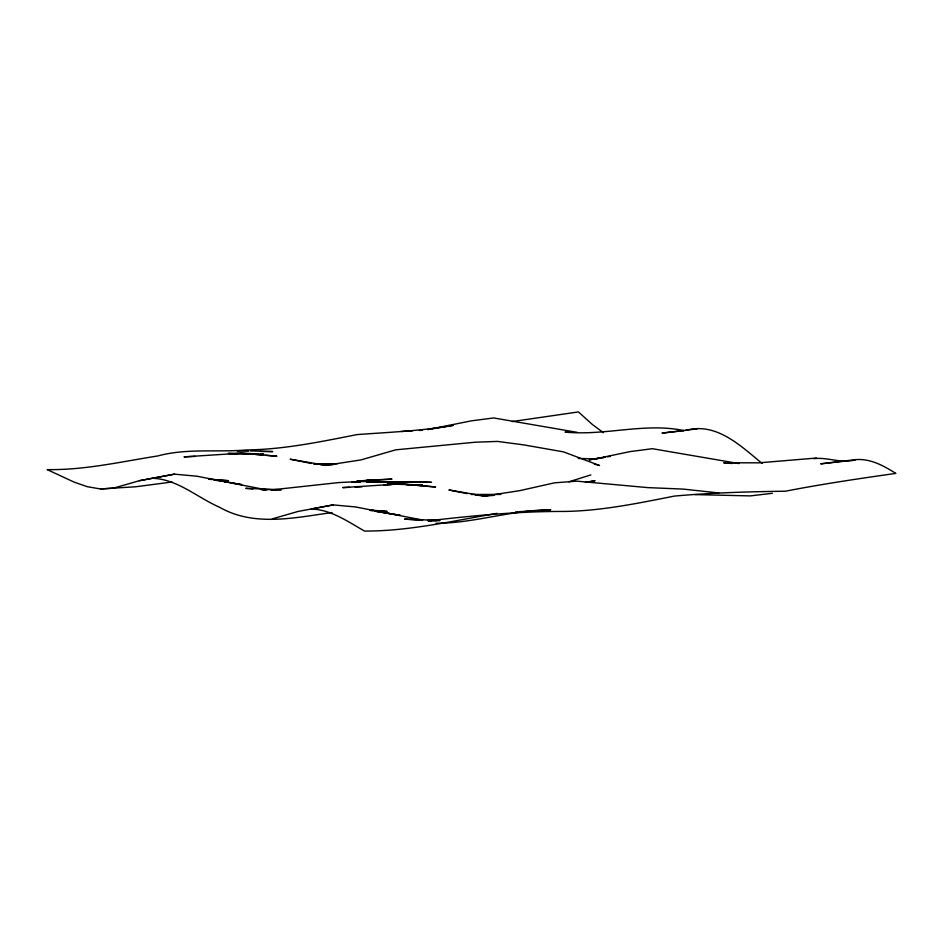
<?xml version="1.0" encoding="UTF-8"?>
<svg xmlns="http://www.w3.org/2000/svg" width="943" height="943" viewBox="0 0 943 943"><rect width="100%" height="100%" fill="white"/><g stroke="black" fill="none" stroke-linecap="round" stroke-linejoin="round"><path stroke-width="1.41" d="M266.751 489.912L196.804 476.191L174.467 474.164L139.411 480.694L113.549 488.144L100.488 488.957L87.275 486.706L73.943 482.038L47.15 469.59C84.41 470.251 121.105 461.716 157.752 455.952C186.785 448.078 216.89 452.475 246.465 449.952C283.961 449.481 320.408 441.796 356.984 434.605C389.07 432.2 421.368 430.998 453.1 425.387M568.912 481.802L590.837 474.918M813.903 458.675C827.848 456.836 841.91 464.145 855.879 459.606C870.613 458.475 883.791 465.842 895.85 473.41C858.92 478.596 822.06 484.101 785.448 491.197C748.388 491.727 711.376 492.729 674.422 496.089C637.845 503.279 601.398 510.965 563.902 511.448C518.497 511.295 473.469 515.585 428.358 520.819L439.98 520.489L404.559 519.086L415.733 520.017M272.268 518.886L298.129 511.436L333.185 504.906L355.523 506.933L422.617 520.053M139.411 480.694L174.467 474.164M586.652 482.309L595.068 480.718L585.414 482.309M333.185 504.906L311.119 509.008C331.087 509.562 347.814 521.632 364.587 531.074C409.309 531.192 453.324 520.795 497.244 513.334M171.909 482.014L135.733 486.765L100.488 488.957M332.03 512.532C294.676 517.719 253.962 527.113 219.295 507.122C197.075 497.444 177.673 479.174 152.401 478.266M604.911 457.284L589.481 459.819M427.745 429.536L453.005 425.387M589.269 459.819L604.699 457.284M607.504 456.825L610.321 456.365M355.77 482.38L369.809 480.117L392.005 479.115L356.749 481.178L369.809 480.117L351.833 482.392M427.863 429.536L471.547 420.826L493.661 417.949L577.399 432.389M512.12 421.568L578.413 411.926L592.098 424.267L603.414 432.707M685.585 430.432C716.256 421.757 740.55 445.827 762.133 463.449M697.16 428.865L662.01 433.096L684.135 430.621C644.717 422.311 604.852 436.102 565.034 432.059L569.23 432.413M855.879 459.606L820.728 463.838L842.853 461.363M353.696 482.297L360.721 481.472L431.47 482.321L409.191 481.673L366.815 482.321M772.435 493.283L750.31 495.9L695.097 494.603M353.484 482.274L360.721 481.472L338.525 482.592L271.113 489.936M816.485 458.039L759.115 462.824L723.752 462.801L732.133 463.496M229.691 454.09L241.432 453.17L263.734 454.172L260.905 454.113M384.013 485.173L391.345 484.596M395.754 484.254L422.452 484.914L406.881 484.572M332.749 464.816L320.549 464.699M494.25 495.346L484.549 496.077L475.319 494.969M515.467 511.919L534.563 510.8M537.498 510.634L550.724 509.857C512.061 509.727 474.812 523.306 436.149 523.259M401.341 431.47L412.433 430.845M419.364 430.468L422.146 430.314M195.107 456.388L184.003 456.86L241.432 453.17L276.936 456.235L265.572 455.257M349.664 487.307L342.722 487.602L400.162 483.912L435.654 486.977L418.621 485.504M355.216 487.071L362.159 486.777M276.9 489.9L281.262 489.747L245.84 488.344L252.818 488.934M314.125 463.744L337.688 463.697M471.37 494.486L500.827 494.427M428.287 520.972L431.069 521.007M237.377 451.06L248.693 451.226M260.02 451.391L272.751 451.579L250.473 450.931M258.076 454.054L228.347 453.394L251.38 454.019M391.31 484.231L387.066 484.148L400.162 483.912L414.354 485.138M578.271 458.451L595.257 458.887L630.266 451.567L652.379 448.703L738.97 463.567M262.107 489.334L276.275 489.912M416.57 519.911L420.826 520.076M427.91 520.371L436.409 520.713M214.226 479.81L228.406 480.682L208.863 479.091M370.104 510.375L374.359 510.634M377.2 510.811L387.125 511.436L370.375 510.057M215.004 480.293L217.845 480.506M375.149 511.141L400.421 515.361L380.465 512.132M261.199 489.629L263.993 489.865M255.636 454.396L262.732 455.009M262.331 489.688L265.254 489.947M718.778 492.953L683.239 489.099L647.817 487.614L576.798 481.154L554.625 482.816L519.64 490.666L484.549 496.077L448.903 489.959L467.15 493.637M313.96 463.909L317.921 464.38M208.709 479.209L211.35 479.563M213.99 479.916L217.951 480.447M370.069 510.304L372.709 510.658M375.349 511.012L382.269 512.379M314.043 463.944L316.848 464.333M218.906 480.93L221.746 481.39M224.599 481.849L227.452 482.309M230.304 482.781L241.703 484.619L219.259 480.624L222.124 481.295M374.772 511.212L377.624 511.672M311.237 463.461L290.185 459.217L325.83 465.323L360.921 459.925L395.801 449.823L475.296 442.208L497.515 441.418L523.884 444.907L563.537 451.874L599.536 465.488L594.22 464.121"/></g></svg>
